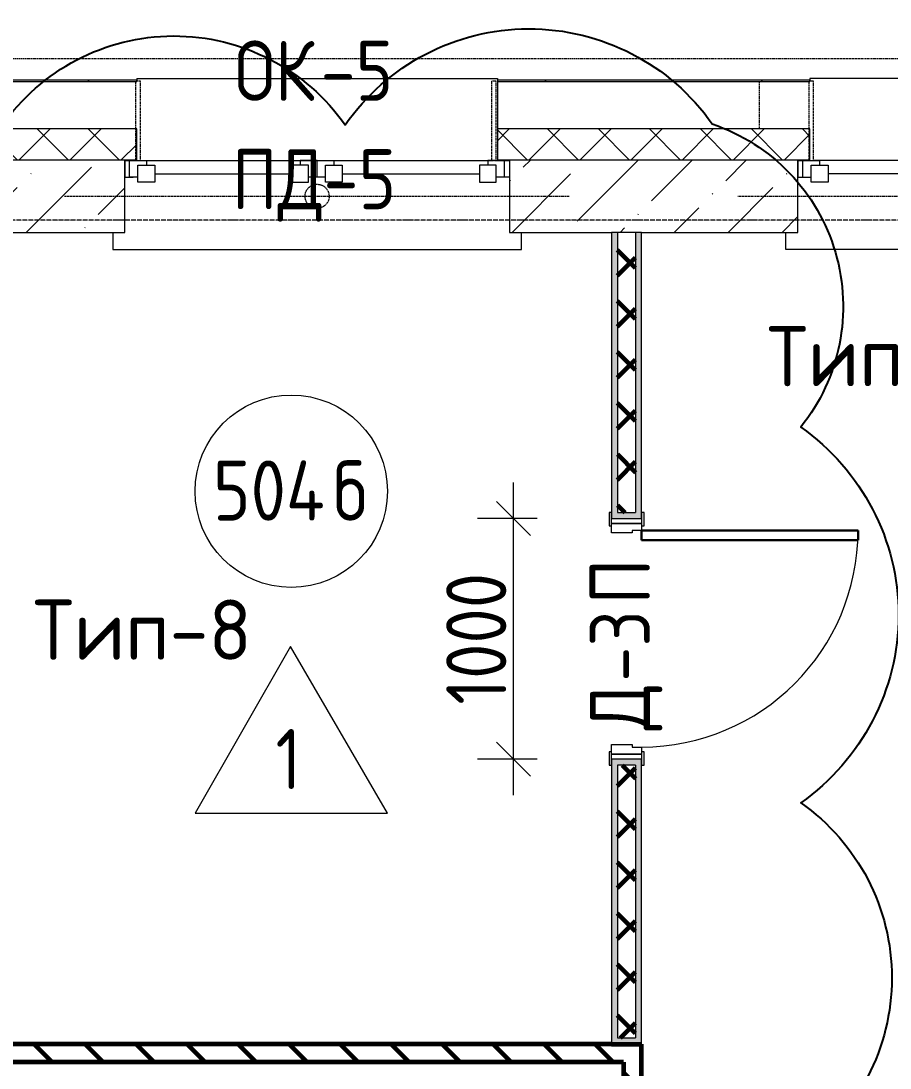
# Model space of a CAD drawing. Header units: millimetres. Extents: x -60946 to 138510, y -262288 to 24501.
# Drawn here: x 49978 to 53592, y -244434 to -240080 of the extents above; entities that cross this region are included whole.
import ezdxf

# ---------------------------------------------------------------- set-up
doc = ezdxf.new("R2010")
doc.units = ezdxf.units.MM
doc.linetypes.add('ADSK_Линия сетки', pattern=[25, 20, -2.5, 0, -2.5])
doc.linetypes.add('ADSK_Невидимые', pattern=[5, 3, -2])
for name, color, linetype, lineweight in [('2)Тип-2', 3, 'Continuous', 60), ('2)Тип-3', 7, 'Continuous', 60), ('2)Тип-7', 4, 'Continuous', 60), ('2)Тип-8', 40, 'Continuous', 60), ('_ Окна', 7, 'Continuous', 18), ('Двери', 7, 'Continuous', 9), ('Марки дверей', 7, 'Continuous', 20), ('Марки окон', 7, 'Continuous', 20), ('Марки помещений', 7, 'Continuous', 20), ('Обобщенные модели', 7, 'ADSK_Невидимые', 18), ('Окна', 7, 'Continuous', 9), ('Оси', 7, 'Continuous', 9), ('Панели витража', 7, 'Continuous', 9), ('Размеры', 7, 'Continuous', 9), ('Стены внутренние', 7, 'Continuous', 18), ('Стены наружные', 7, 'Continuous', 18), ('Стены несущие', 7, 'Continuous', 30), ('Стены отделка', 7, 'Continuous', 30), ('Стены штриховка', 7, 'Continuous', 9)]:
    doc.layers.add(name, color=color, linetype=linetype, lineweight=lineweight)
doc.styles.add('GOST Common_2', font='', dxfattribs={"width": 0.9, "height": 250})
doc.styles.add('GOST Common_4', font='', dxfattribs={"height": 250})
doc.styles.get('GOST Common_2').set_extended_font_data('GOST Common')
doc.styles.get('GOST Common_4').set_extended_font_data('GOST Common')
doc.dimstyles.new('ADSK_Основной_2_5_мм', dxfattribs={"dimscale": 304.8, "dimtxt": 251.428749, "dimasz": 0.463911, "dimexe": 0.492126, "dimexo": 0.984252, "dimgap": 0.098425, "dimtad": 1, "dimrnd": 0.01, "dimdsep": 46, "dimtxsty": 'GOST Common_2', "dimblk1": 'OBLIQUE', "dimblk2": 'OBLIQUE', "dimsah": 1, "dimcen": 0.09, "dimdle": 0.492126, "dimazin": 2, "dimtfac": 1, "dimtdec": 4, "dimtix": 1, "dimtmove": 0, "dimatfit": 3, "dimfxl": 1, "dimtvp": 1, "dimtolj": 1, "dimtzin": 0, "dimlwd": 20, "dimlwe": 20, "dimarcsym": 2})
pattern_1 = [(45, (9.36, -250313.7), (-106.066, 106.066), []), (135, (9.36, -250313.7), (-106.066, -106.066), [])]
pattern_2 = [(315, (9.36, -250313.7), (106.066, 106.066), [])]

# ---------------------------------------------------------------- blocks, each defined once
blk = doc.blocks.new('ОКНО L03 _2СТ_RS - ОК-5_1600х2000h-3556607-Маркировочный 5-й')
at = {"layer": '_ Окна'}
for p, q in [((-838.1, -149), (-838.1, -79)), ((-838.1, -79), (-803.1, -79)), ((-818.1, -79), (-818.1, -149)), ((-783.1, -79), (-818.1, -79)), ((-713.1, -59), (-783.1, -59)), ((-783.1, -59), (-783.1, -129)), ((-713.1, -129), (-713.1, -59)), ((-143.1, -129), (-143.1, -59)), ((-143.1, -59), (-73.1, -59)), ((-73.1, -59), (-73.1, -129)), ((-38.1, -79), (-73.1, -79)), ((-38.1, -79), (-38.1, -149)), ((-38.1, -79), (-38.1, -149)), ((-3.1, -79), (-38.1, -79)), ((66.9, -59), (-3.1, -59)), ((-3.1, -59), (-3.1, -129)), ((66.9, -129), (66.9, -59)), ((636.9, -129), (636.9, -59)), ((636.9, -59), (706.9, -59)), ((706.9, -59), (706.9, -129)), ((741.9, -79), (706.9, -79)), ((761.9, -79), (726.9, -79)), ((741.9, -79), (741.9, -149)), ((761.9, -149), (761.9, -79)), ((-783.1, -129), (-713.1, -129)), ((-748.1, -149), (-748.1, -129)), ((-713.1, -94), (-143.1, -94)), ((-73.1, -129), (-143.1, -129)), ((-108.1, -149), (-108.1, -129)), ((-3.1, -129), (66.9, -129)), ((31.9, -149), (31.9, -129)), ((66.9, -94), (636.9, -94)), ((706.9, -129), (636.9, -129)), ((671.9, -149), (671.9, -129)), ((-838.1, -149), (-833.1, -149)), ((-818.1, -149), (-748.1, -149)), ((-38.1, -149), (-108.1, -149)), ((-38.1, -149), (31.9, -149)), ((741.9, -149), (671.9, -149)), ((761.9, -149), (756.9, -149))]:
    blk.add_line(p, q, dxfattribs=at)
blk = doc.blocks.new('Подоконник_ - ПД-5-3556614-Маркировочный 5-й')
at = {"layer": 'Окна'}
for p, q in [((-850, 300), (850, 300)), ((-850, 229), (-850, 300)), ((850, 300), (850, 229))]:
    blk.add_line(p, q, dxfattribs=at)
blk = doc.blocks.new('ОКНО L03 _2СТ_RS - ОК-5_1600х2000h-3556615-Маркировочный 5-й')
at = {"layer": '_ Окна'}
for p, q in [((-838.1, 149), (-838.1, 79)), ((-838.1, 149), (-833.1, 149)), ((-818.1, 149), (-748.1, 149)), ((-818.1, 79), (-818.1, 149)), ((-748.1, 149), (-748.1, 129)), ((-108.1, 149), (-108.1, 129)), ((-38.1, 149), (-108.1, 149)), ((-38.1, 79), (-38.1, 149)), ((-38.1, 149), (31.9, 149)), ((-38.1, 79), (-38.1, 149)), ((31.9, 149), (31.9, 129)), ((671.9, 149), (671.9, 129)), ((741.9, 149), (671.9, 149)), ((741.9, 79), (741.9, 149)), ((761.9, 149), (756.9, 149)), ((761.9, 149), (761.9, 79)), ((-783.1, 59), (-783.1, 129)), ((-783.1, 129), (-713.1, 129)), ((-713.1, 129), (-713.1, 59)), ((-713.1, 94), (-143.1, 94)), ((-143.1, 129), (-143.1, 59)), ((-73.1, 129), (-143.1, 129)), ((-73.1, 59), (-73.1, 129)), ((-3.1, 59), (-3.1, 129)), ((-3.1, 129), (66.9, 129)), ((66.9, 129), (66.9, 59)), ((66.9, 94), (636.9, 94)), ((636.9, 129), (636.9, 59)), ((706.9, 129), (636.9, 129)), ((706.9, 59), (706.9, 129)), ((-838.1, 79), (-803.1, 79)), ((-783.1, 79), (-818.1, 79)), ((-713.1, 59), (-783.1, 59)), ((-143.1, 59), (-73.1, 59)), ((-38.1, 79), (-73.1, 79)), ((-3.1, 79), (-38.1, 79)), ((66.9, 59), (-3.1, 59)), ((636.9, 59), (706.9, 59)), ((741.9, 79), (706.9, 79)), ((761.9, 79), (726.9, 79))]:
    blk.add_line(p, q, dxfattribs=at)
blk = doc.blocks.new('Подоконник_ - ПД-5-3556619-Маркировочный 5-й')
at = {"layer": 'Окна'}
for p, q in [((-850, -229), (-850, -300)), ((850, -300), (850, -229)), ((-850, -300), (850, -300))]:
    blk.add_line(p, q, dxfattribs=at)
blk = doc.blocks.new('Отлив_ - ОЦC-3495648-Маркировочный 5-й')
at = {"layer": 'Окна'}
for p, q in [((-750, 0), (-745, 0)), ((-725, 0), (735, 0)), ((-750, -328.5), (-750, -131)), ((-750, -341), (-750, -333.5)), ((-750, -341), (750, -341)), ((-750, -341), (750, -341)), ((750, -341), (750, -333.5))]:
    blk.add_line(p, q, dxfattribs=at)
blk = doc.blocks.new('Отлив_ - ОЦC-3495650-Маркировочный 5-й')
at = {"layer": 'Окна'}
for p, q in [((-750, 341), (-750, 333.5)), ((-750, 341), (750, 341)), ((-750, 341), (750, 341)), ((750, 341), (750, 333.5)), ((750, 328.5), (750, 131)), ((-735, 0), (725, 0)), ((745, 0), (750, 0))]:
    blk.add_line(p, q, dxfattribs=at)
blk = doc.blocks.new('Дверь однопольная медицин облиц CPL - Д-3П 1000х2200 Дверной блок однопольный глухой_ правое открывание-2749541-Маркировочный 5-й')
at = {"layer": 'Двери', "lineweight": 30}
for p, q in [((-450, 962.5), (-410, 962.5)), ((-450, 62.5), (-450, 962.5)), ((-410, 962.5), (-410, 62.5)), ((-410, 62.5), (-450, 62.5))]:
    blk.add_line(p, q, dxfattribs=at)
at = {"layer": 'Двери'}
for p, q in [((-525, 72.5), (-525, 62.5)), ((-470, 72.5), (-525, 72.5)), ((-525, 62.5), (-500, 62.5)), ((-500, 62.5), (-480, 62.5)), ((-500, -62.5), (-500, 62.5)), ((-480, 62.5), (-450, 62.5)), ((-480, -62.5), (-480, 62.5)), ((-480, 62.5), (-480, -62.5)), ((-470, 62.5), (-470, 72.5)), ((-450, 62.5), (-450, 22.5)), ((450, 62.5), (480, 62.5)), ((450, 22.5), (450, 62.5)), ((525, 72.5), (470, 72.5)), ((470, 72.5), (470, 62.5)), ((480, 62.5), (480, -62.5)), ((480, 62.5), (500, 62.5)), ((480, -62.5), (480, 62.5)), ((500, 62.5), (500, -62.5)), ((500, 62.5), (525, 62.5)), ((525, 62.5), (525, 72.5)), ((-450, 22.5), (-440, 22.5)), ((-440, 22.5), (-440, -62.5)), ((440, 22.5), (450, 22.5)), ((440, -62.5), (440, 22.5)), ((-500, -62.5), (-525, -62.5)), ((-525, -62.5), (-525, -72.5)), ((-525, -72.5), (-470, -72.5)), ((-480, -62.5), (-500, -62.5)), ((-440, -62.5), (-480, -62.5)), ((-470, -72.5), (-470, -62.5)), ((480, -62.5), (440, -62.5)), ((470, -62.5), (470, -72.5)), ((470, -72.5), (525, -72.5)), ((500, -62.5), (480, -62.5)), ((525, -62.5), (500, -62.5)), ((525, -72.5), (525, -62.5))]:
    blk.add_line(p, q, dxfattribs=at)
blk.add_arc((-450, 62.5), 900, 0, 90, dxfattribs=at)
blk = doc.blocks.new('Обобщенные модели 10 - Обобщенные модели 10-1218172-Маркировочный 5-й')
at = {"layer": 'Обобщенные модели'}
for p, q in [((50465, 9984), (50445, 9984)), ((50445, 9984), (50445, 9654)), ((50465, 9654), (50465, 9984)), ((51945, 9984), (51925, 9984)), ((51925, 9984), (51925, 9654)), ((51945, 9654), (51945, 9984)), ((53040, 9785), (53040, 9982.5)), ((53265, 9984), (53245, 9984)), ((53245, 9984), (53245, 9654)), ((53265, 9654), (53265, 9984)), ((50445, 9654), (50465, 9654)), ((51925, 9654), (51945, 9654)), ((53245, 9654), (53265, 9654))]:
    blk.add_line(p, q, dxfattribs=at)
blk = doc.blocks.new('Системная панель - 1_Алюминиевая панель гладкая RAL 1013-3033800-Маркировочный 5-й')
at = {"layer": 'Панели витража', "lineweight": 18}
for p, q in [((100, 2.5), (-100, 2.5)), ((-100, 2.5), (-100, -2.5)), ((100, -2.5), (100, 2.5)), ((-100, -2.5), (100, -2.5))]:
    blk.add_line(p, q, dxfattribs=at)
blk = doc.blocks.new('Системная панель - 1_Алюминиевая панель RAL 1013-3049439-Маркировочный 5-й')
at = {"layer": 'Панели витража', "lineweight": 18}
for p, q in [((2035, 2.5), (-2035, 2.5)), ((-2035, 2.5), (-2035, -2.5)), ((2035, -2.5), (2035, 2.5)), ((-2035, -2.5), (2035, -2.5))]:
    blk.add_line(p, q, dxfattribs=at)
blk = doc.blocks.new('Системная панель - 1_Алюминиевая панель RAL 1013-3033803-Маркировочный 5-й')
at = {"layer": 'Панели витража', "lineweight": 18}
for p, q in [((450, 2.5), (-450, 2.5)), ((-450, 2.5), (-450, -2.5)), ((450, -2.5), (450, 2.5)), ((-450, -2.5), (450, -2.5))]:
    blk.add_line(p, q, dxfattribs=at)
blk = doc.blocks.new('Обобщенные модели 13 - Обобщенные модели 1-3016844-Маркировочный 5-й')
at = {"layer": 'Обобщенные модели'}
blk.add_line((46272.5, 10077.5), (61863.3, 10077.5), dxfattribs=at)
blk = doc.blocks.new('BS_Перемычка металлическая - BS_Перемычка металлическая-3881251-Маркировочный 5-й')
at = {"layer": 'Обобщенные модели', "linetype": 'ADSK_Невидимые', "lineweight": 18}
blk.add_line((-1050, 0), (1050, 0), dxfattribs=at)
blk.add_circle((0, 0), 50, dxfattribs=at)
blk = doc.blocks.new('ADSK_Марка_Помещение_ОдноЗначение - Номер-159740-Маркировочный 5-й')
at = {"layer": 'Марки помещений'}
blk.add_circle((0, 0), 4, dxfattribs=at)
blk = doc.blocks.new('_Oblique')
at = {"color": 0, "linetype": 'ByBlock', "lineweight": -2}
blk.add_line((-0.5, -0.5), (0.5, 0.5), dxfattribs=at)
blk = doc.blocks.new('*D6874')
at = {"layer": 'Defpoints', "color": 0, "transparency": 16777216}
for p in [(52026.5, -242148.7), (52424.4, -242148.7), (52424.4, -243148.7)]:
    blk.add_point(p, dxfattribs=at)
at = {"layer": 'Размеры', "color": 0, "lineweight": 20, "transparency": 16777216}
for p, q in [((52026.5, -243298.7), (52026.5, -241998.7)), ((52124.4, -242148.7), (51876.5, -242148.7)), ((52124.4, -243148.7), (51876.5, -243148.7))]:
    blk.add_line(p, q, dxfattribs=at)
at = {"layer": 'Размеры', "color": 0, "lineweight": 20, "transparency": 16777216, "xscale": 141.4, "yscale": 141.4, "zscale": 141.4}
for p, rotation in [((52026.5, -242148.7), 90), ((52026.5, -243148.7), 270)]:
    blk.add_blockref('_Oblique', p, dxfattribs=dict(at, rotation=rotation))
at = {"layer": 'Размеры', "color": 0, "lineweight": 9, "transparency": 16777216, "insert": (51871.5, -242648.7), "char_height": 250, "width": 700.591, "attachment_point": 5, "rotation": 90, "style": 'GOST Common_2'}
blk.add_mtext('\\A1;1000', dxfattribs=at)
blk = doc.blocks.new('ADSK_Марка_Помещение_ТипПола_ГОСТ21-501-2011 - Отделка пола-1456712-Маркировочный 5-й')
at = {"layer": 'Марки помещений'}
for p, q in [((0, 6.934), (-3.965, 0)), ((4.041, 0), (0, 6.934)), ((-3.965, 0), (4.041, 0))]:
    blk.add_line(p, q, dxfattribs=at)

msp = doc.modelspace()

# ---------------------------------------------------------------- hatches: boundary and pattern name
at = {"layer": '2)Тип-2'}
h = msp.add_hatch(color=256, dxfattribs=at)
h.paths.add_polyline_path([(52534.3615, -244333.7359), (52534.3615, -244308.7359), (52459.3615, -244308.7359), (52459.3615, -243173.7359), (52559.3615, -243173.7359), (52559.3615, -243148.7359), (52434.3615, -243148.7359), (52434.3615, -244333.7359), (52459.3615, -244333.7359)])
h.paths.add_polyline_path([(52559.3615, -242148.7359), (52559.3615, -242123.7359), (52459.3615, -242123.7359), (52459.3615, -240958.7359), (52434.3615, -240958.7359), (52434.3615, -242148.7359)])
h = msp.add_hatch(dxfattribs=at)
h.set_pattern_fill('FP_4', color=256, style=0, pattern_type=2)
h.set_pattern_definition(pattern_1)
h.paths.add_polyline_path([(52534.3615, -244308.7359), (52534.3615, -243173.7359), (52459.3615, -243173.7359), (52459.3615, -244308.7359)])
h.paths.add_polyline_path([(52534.3615, -242123.7359), (52534.3615, -240958.7359), (52459.3615, -240958.7359), (52459.3615, -242123.7359)])
h = msp.add_hatch(color=256, dxfattribs=at)
h.paths.add_polyline_path([(52534.3615, -244333.7359), (52559.3615, -244333.7359), (52559.3615, -243173.7359), (52534.3615, -243173.7359), (52534.3615, -244308.7359)])
h.paths.add_polyline_path([(52559.3615, -242123.7359), (52559.3615, -240958.7359), (52534.3615, -240958.7359), (52534.3615, -242123.7359)])
at = {"layer": '2)Тип-7'}
h = msp.add_hatch(dxfattribs=at)
h.set_pattern_fill('FP_7', color=256, style=0, pattern_type=2)
h.set_pattern_definition(pattern_2)
h.paths.add_polyline_path([(52484.3615, -244408.7359), (52484.3615, -244333.7359), (49709.3615, -244333.7359), (49709.3615, -244408.7359), (52434.3615, -244408.7359)])
h = msp.add_hatch(dxfattribs=at)
h.set_pattern_fill('FP_7', color=256, style=0, pattern_type=2)
h.set_pattern_definition(pattern_2)
h.paths.add_polyline_path([(52559.3615, -246708.7359), (52559.3615, -246121.2359), (52484.3615, -246121.2359), (52484.3615, -246708.7359)])
h.paths.add_polyline_path([(52484.3615, -244921.2359), (52559.3615, -244921.2359), (52559.3615, -244333.7359), (52484.3615, -244333.7359), (52484.3615, -244673.9486)])
at = {"layer": 'Стены внутренние', "lineweight": 9}
h = msp.add_hatch(dxfattribs=at)
h.set_pattern_fill('FP_2', color=256, style=0, pattern_type=2)
h.set_pattern_definition([(45, (9.36, -250313.7), (84.18955, 308.69595), [396.875, -79.375, 3.353, -76.022])])
h.paths.add_polyline_path([(56409.3615, -240958.7359), (56409.3615, -240659.7359), (54809.3615, -240659.7359), (54809.3615, -240958.7359), (55685.0249, -240958.7359)])
h.paths.add_polyline_path([(58572.852, -240958.7359), (59209.3615, -240958.7359), (59209.3615, -240659.7359), (58009.3615, -240659.7359), (58009.3615, -240958.7359)])
h.paths.add_polyline_path([(52559.3615, -240958.7359), (53209.3615, -240958.7359), (53209.3615, -240659.7359), (52009.3615, -240659.7359), (52009.3615, -240958.7359), (52534.3615, -240958.7359)])
h.paths.add_polyline_path([(61809.3615, -240958.7359), (61859.3615, -240958.7359), (61859.3615, -240658.7359), (60809.3615, -240659.7359), (60809.3615, -240958.7359), (61409.3615, -240958.7359), (61409.3615, -240708.7359), (61809.3615, -240708.7359), (61809.3615, -240854.1935)])
h.paths.add_polyline_path([(49684.3615, -240958.7359), (50409.3615, -240958.7359), (50409.3615, -240659.7359), (49609.3615, -240658.7359), (49609.3615, -240958.7359)])
at = {"layer": 'Стены наружные', "lineweight": 9}
h = msp.add_hatch(dxfattribs=at)
h.set_pattern_fill('FP_4', color=256, style=0, pattern_type=2)
h.set_pattern_definition(pattern_1)
h.paths.add_polyline_path([(61460.6791, -240658.7359), (61809.3615, -240658.7359), (61809.3615, -240528.7359), (60759.3615, -240528.7359), (60759.3615, -240658.7359)])
h.paths.add_polyline_path([(51959.3615, -240658.7359), (53259.3615, -240658.7359), (53259.3615, -240528.7359), (51959.3615, -240528.7359)])
h.paths.add_polyline_path([(54759.3615, -240658.7359), (56459.3615, -240658.7359), (56459.3615, -240528.7359), (54759.3615, -240528.7359)])
h.paths.add_polyline_path([(58572.852, -240658.7359), (59259.3615, -240658.7359), (59259.3615, -240528.7359), (57959.3615, -240528.7359), (57959.3615, -240658.7359)])
h.paths.add_polyline_path([(49604.3615, -240658.7359), (50459.3615, -240658.7359), (50459.3615, -240528.7359), (49604.3615, -240528.7359)])

# ---------------------------------------------------------------- linework, layer by layer
at = {"layer": '2)Тип-3', "color": 5, "lineweight": 25}
msp.add_lwpolyline([(45046.4171, -248755.0868, -0.52056705), (45046.4171, -247006.6602, -0.52056705), (45046.4171, -244573.6925, -0.52056705), (45046.4171, -242482.0437, -0.52056705), (45046.4171, -240928.8752, -0.52056705), (46524.6227, -240524.764, -0.52056705), (48214.9499, -240520.2222, -0.52056705), (49898.905, -240515.6976, -0.52056705), (51326.4892, -240511.8617, -0.52056705), (52852.9226, -240507.7603, -0.52056705), (53220.8131, -241768.8028, -0.52056705), (53220.8131, -243330.7432, -0.52056705), (53220.8131, -244787.0895, -0.52056705), (53220.8131, -246913.5364, -0.52056705), (53220.8131, -248373.4411, -0.52056705), (51194.9524, -248738.566, -0.52056705), (49779.1606, -248742.3702, -0.52056705), (47309.2936, -248749.0066, -0.52056705)], format="xyb", close=True, dxfattribs=at)
at = {"layer": '2)Тип-7'}
for p, q in [((52434.3615, -244333.7359), (49709.3615, -244333.7359)), ((52434.3615, -244333.7359), (52559.3615, -244333.7359)), ((52559.3615, -244996.2359), (52559.3615, -244333.7359)), ((52484.3615, -244408.7359), (49684.3615, -244408.7359)), ((52484.3615, -244408.7359), (52484.3615, -244921.2359))]:
    msp.add_line(p, q, dxfattribs=at)
at = {"layer": 'Оси', "color": 253, "linetype": 'ADSK_Линия сетки', "lineweight": 5, "true_color": 0xaaaaaa}
msp.add_line((62528.5982, -240908.7359), (-25230.7352, -240908.7359), dxfattribs=at)
at = {"layer": 'Стены несущие', "lineweight": 9}
for p, q in [((50409.3615, -240958.7359), (50409.3615, -240659.7359)), ((50409.3615, -240659.7359), (50459.3615, -240659.7359)), ((50459.3615, -240659.7359), (50459.3615, -240658.7359)), ((51959.3615, -240658.7359), (51959.3615, -240659.7359)), ((51959.3615, -240659.7359), (52009.3615, -240659.7359)), ((52009.3615, -240659.7359), (52009.3615, -240958.7359)), ((53209.3615, -240958.7359), (53209.3615, -240659.7359)), ((53209.3615, -240659.7359), (53259.3615, -240659.7359)), ((53259.3615, -240659.7359), (53259.3615, -240658.7359)), ((49709.3615, -240958.7359), (50409.3615, -240958.7359)), ((52009.3615, -240958.7359), (52434.3615, -240958.7359)), ((52434.3615, -240958.7359), (52434.3615, -242148.7359)), ((52559.3615, -240958.7359), (53209.3615, -240958.7359)), ((52559.3615, -242148.7359), (52559.3615, -240958.7359)), ((52434.3615, -243148.7359), (52434.3615, -244333.7359)), ((52559.3615, -244333.7359), (52559.3615, -243148.7359))]:
    msp.add_line(p, q, dxfattribs=at)
at = {"layer": 'Стены отделка', "lineweight": 9}
for p, q in [((50459.3615, -240528.7359), (49604.3615, -240528.7359)), ((50459.3615, -240658.7359), (50459.3615, -240528.7359)), ((53259.3615, -240528.7359), (51959.3615, -240528.7359)), ((51959.3615, -240528.7359), (51959.3615, -240658.7359)), ((53259.3615, -240658.7359), (53259.3615, -240528.7359))]:
    msp.add_line(p, q, dxfattribs=at)
at = {"layer": 'Стены штриховка', "lineweight": 9}
for p, q in [((50459.3615, -240658.7359), (49609.3615, -240658.7359)), ((53259.3615, -240658.7359), (51959.3615, -240658.7359)), ((52559.3615, -240958.7359), (52434.3615, -240958.7359)), ((52459.3615, -240958.7359), (52459.3615, -242123.7359)), ((52534.3615, -240958.7359), (52534.3615, -242123.7359)), ((52459.3615, -242123.7359), (52534.3615, -242123.7359)), ((52459.3615, -243173.7359), (52459.3615, -244308.7359)), ((52534.3615, -243173.7359), (52459.3615, -243173.7359)), ((52534.3615, -243173.7359), (52534.3615, -244308.7359)), ((52459.3615, -244308.7359), (52534.3615, -244308.7359))]:
    msp.add_line(p, q, dxfattribs=at)

# ---------------------------------------------------------------- block references
at = {"layer": 'Двери', "rotation": 269.9999999999997}
msp.add_blockref('Дверь однопольная медицин облиц CPL - Д-3П 1000х2200 Дверной блок однопольный глухой_ правое открывание-2749541-Маркировочный 5-й', (52496.8615, -242648.7359), dxfattribs=at)
at = {"layer": 'Марки помещений', "xscale": 99.99999999999993, "yscale": 99.99999999999993, "zscale": 99.99999999999993}
for name, p in [('ADSK_Марка_Помещение_ОдноЗначение - Номер-159740-Маркировочный 5-й', (51101.9681, -242035.1581)), ('ADSK_Марка_Помещение_ТипПола_ГОСТ21-501-2011 - Отделка пола-1456712-Маркировочный 5-й', (51098.4628, -243374.1048))]:
    msp.add_blockref(name, p, dxfattribs=at)
at = {"layer": 'Обобщенные модели'}
for name in ['Обобщенные модели 13 - Обобщенные модели 1-3016844-Маркировочный 5-й', 'Обобщенные модели 10 - Обобщенные модели 10-1218172-Маркировочный 5-й']:
    msp.add_blockref(name, (9.3615, -250313.7049), dxfattribs=at)
at = {"layer": 'Обобщенные модели', "linetype": 'ADSK_Невидимые', "lineweight": 18}
for p in [(51209.3615, -240808.7359), (54009.3615, -240808.7359)]:
    msp.add_blockref('BS_Перемычка металлическая - BS_Перемычка металлическая-3881251-Маркировочный 5-й', p, dxfattribs=at)
at = {"layer": 'Окна'}
for name, p in [('Отлив_ - ОЦC-3495650-Маркировочный 5-й', (51209.3615, -240659.7359)), ('ОКНО L03 _2СТ_RS - ОК-5_1600х2000h-3556615-Маркировочный 5-й', (51247.4615, -240808.7359))]:
    msp.add_blockref(name, p, dxfattribs=at)
at = {"layer": 'Окна', "rotation": 180}
for name, p in [('Отлив_ - ОЦC-3495648-Маркировочный 5-й', (54009.3615, -240659.7359)), ('ОКНО L03 _2СТ_RS - ОК-5_1600х2000h-3556607-Маркировочный 5-й', (53971.2615, -240808.7359))]:
    msp.add_blockref(name, p, dxfattribs=at)
at = {"layer": 'Окна', "color": 7, "true_color": 0xffffff}
msp.add_blockref('Подоконник_ - ПД-5-3556619-Маркировочный 5-й', (51209.3615, -240729.7359), dxfattribs=at)
at = {"layer": 'Окна', "color": 7, "true_color": 0xffffff, "rotation": 180}
msp.add_blockref('Подоконник_ - ПД-5-3556614-Маркировочный 5-й', (54009.3615, -240729.7359), dxfattribs=at)
at = {"layer": 'Панели витража', "rotation": 180}
for name, p in [('Системная панель - 1_Алюминиевая панель RAL 1013-3049439-Маркировочный 5-й', (48224.3615, -240328.7359)), ('Системная панель - 1_Алюминиевая панель гладкая RAL 1013-3033800-Маркировочный 5-й', (50359.3615, -240328.7359)), ('Системная панель - 1_Алюминиевая панель гладкая RAL 1013-3033800-Маркировочный 5-й', (52059.3615, -240328.7359)), ('Системная панель - 1_Алюминиевая панель RAL 1013-3033803-Маркировочный 5-й', (52609.3615, -240328.7359)), ('Системная панель - 1_Алюминиевая панель гладкая RAL 1013-3033800-Маркировочный 5-й', (53159.3615, -240328.7359))]:
    msp.add_blockref(name, p, dxfattribs=at)

# ---------------------------------------------------------------- texts
at = {"layer": '2)Тип-2', "color": 116, "lineweight": 30, "true_color": 0x008040, "insert": (53080.7671, -241348.6128), "char_height": 250, "width": 673.4175, "attachment_point": 1, "style": 'GOST Common_4'}
msp.add_mtext('Тип-2', dxfattribs=at)
at = {"layer": '2)Тип-8', "color": 116, "lineweight": 30, "true_color": 0x008040, "insert": (50027.9699, -242486.0981), "char_height": 250, "width": 673.4175, "attachment_point": 1, "style": 'GOST Common_4'}
msp.add_mtext('Тип-8', dxfattribs=at)
at = {"layer": 'Марки дверей', "lineweight": 5, "char_height": 250, "attachment_point": 1, "rotation": 90, "style": 'GOST Common_2'}
for s, insert, width in [('\\fGOST Common|b0|i0|c204|p34|;\\W.9;П', (52343.7348, -242505.8812), 216.455625), ('-3', (52343.7348, -242827.3499), 389.620125), ('\\fGOST Common|b0|i0|c204|p34|;\\W.9;Д', (52343.7348, -243029.7562), 245.316375)]:
    msp.add_mtext(s, dxfattribs=dict(at, insert=insert, width=width))
at = {"layer": 'Марки окон', "lineweight": 5, "char_height": 250, "attachment_point": 1, "style": 'GOST Common_2'}
for s, insert, width in [('ОК', (50866.4541, -240161.7228), 432.91125), ('-5', (51223.6416, -240161.7228), 389.620125), ('ПД', (50854.7541, -240612.7228), 461.772), ('-5', (51235.7541, -240612.7228), 389.620125)]:
    msp.add_mtext(s, dxfattribs=dict(at, insert=insert, width=width))
at = {"layer": 'Марки помещений', "lineweight": 9, "char_height": 250, "attachment_point": 1, "style": 'GOST Common_2'}
for s, insert, width in [('504', (50776.6108, -241907.4331), 606.07575), ('\\fGOST Common|b0|i0|c204|p34|;\\W.9;б', (51276.6733, -241907.4331), 194.810062), ('\\fGOST Common|b0|i0|c204|p34|;\\W.9;1', (51036.5304, -243024.0956), 137.088562)]:
    msp.add_mtext(s, dxfattribs=dict(at, insert=insert, width=width))

# ---------------------------------------------------------------- dimensions: what is measured, and where the dimension line sits
at = {"layer": 'Размеры', "lineweight": 9}
dim = msp.add_linear_dim(base=(52026.505, -242148.7359), p1=(52424.3615, -243148.7359), p2=(52424.3615, -242148.7359), angle=90, dimstyle='ADSK_Основной_2_5_мм', override={"dimpost": '<>', "dimfxl": 1000}, dxfattribs=at)
dim.commit()
dim.dimension.update_dxf_attribs({"geometry": '*D6874', "text_midpoint": (51871.505, -242648.7359)})

doc.saveas('drawing.dxf')
